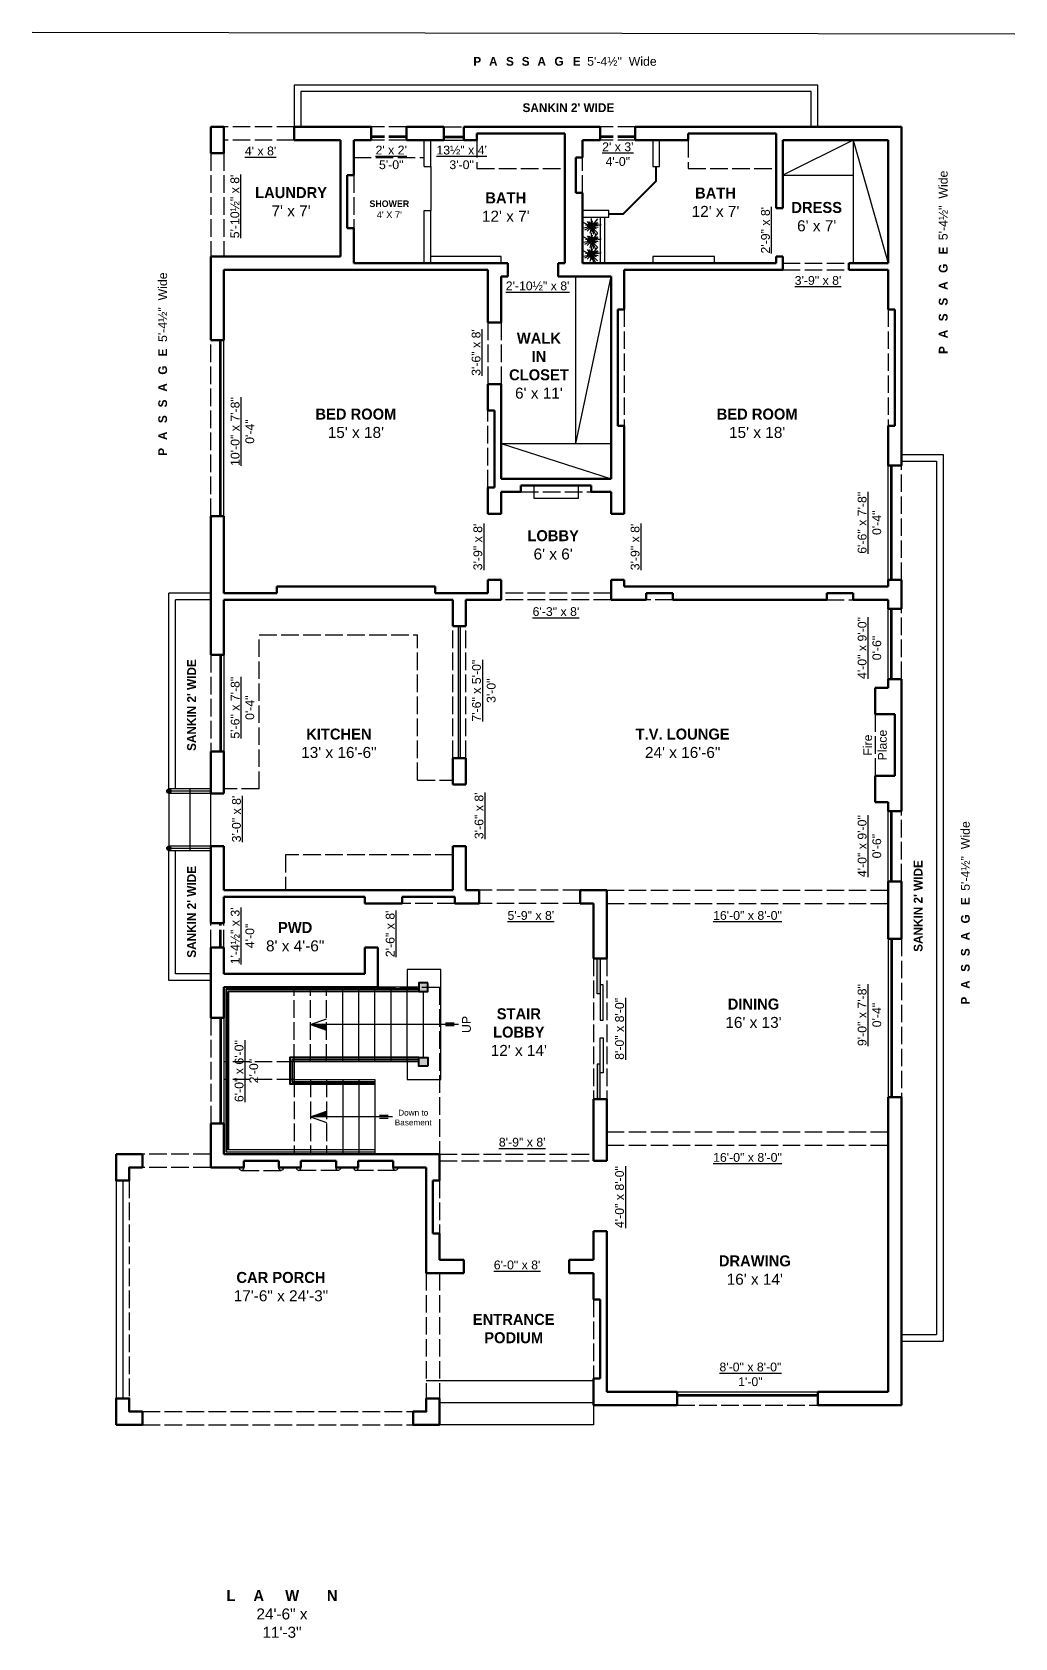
# Model space of a CAD drawing. Header units: millimetres. Extents: x -1043 to 746, y 0 to 1206.
# Drawn here: x -1043 to -373, y 112 to 1206 of the extents above; entities that cross this region are included whole.
import ezdxf

# ---------------------------------------------------------------- set-up
doc = ezdxf.new("R2010")
doc.units = ezdxf.units.MM
doc.linetypes.add('ACAD_ISO02W100', pattern=[15, 12, -3])
for name, color, linetype in [('4--green', 3, 'Continuous'), ('Base', 4, 'Continuous'), ('FLOORING', 4, 'Continuous'), ('TEXT', 7, 'Continuous')]:
    doc.layers.add(name, color=color, linetype=linetype)
doc.styles.add('Dim-1', font='GOTHIC.TTF', dxfattribs={"height": 6})
doc.styles.get("Standard").update_dxf_attribs({"font": 'arial.ttf'})

# ---------------------------------------------------------------- blocks, each defined once
blk = doc.blocks.new('BUSH')
at = {"layer": '4--green'}
for q in [(837, 704, -101), (840, 665, -101), (846, 653, -101), (853, 687, -101), (864, 646, -101), (865, 676, -101), (867, 712, -101), (872, 694, -101), (881, 710, -101), (884, 631, -101), (884, 657, -101), (894, 732, -101), (938, 729, -101), (901, 717, -101), (935, 706, -101), (907, 704, -101), (942, 698, -101), (960, 691, -101), (897, 641, -101), (936, 634, -101), (909, 626, -101), (923, 619, -101), (941, 672, -101), (926, 664, -101)]:
    blk.add_line((894, 677, -101), q, dxfattribs=at)

msp = doc.modelspace()

# ---------------------------------------------------------------- hatches: boundary and pattern name
h = msp.add_hatch(color=5)
h.dxf.hatch_style = 1
h.paths.add_polyline_path([(-752.1, 711.4), (-751.1, 711.4), (-751.1, 801.4), (-752.1, 801.4)])
at = {"lineweight": 30}
h = msp.add_hatch(color=6, dxfattribs=at)
h.dxf.hatch_style = 1
edge = h.paths.add_edge_path()
edge.add_arc((-949.6, 688.9), 1.5, 180, 540, ccw=False)
h = msp.add_hatch(color=6, dxfattribs=at)
h.dxf.hatch_style = 1
edge = h.paths.add_edge_path()
edge.add_arc((-949.6, 649.9), 1.5, 180, 540)
h = msp.add_hatch(color=6)
h.dxf.hatch_style = 1
h.paths.add_polyline_path([(-655.6, 574.8), (-655.6, 550.8), (-657.6, 550.8), (-657.6, 574.8)])
at = {"lineweight": 40}
h = msp.add_hatch(color=6, dxfattribs=at)
h.dxf.hatch_style = 1
h.paths.add_polyline_path([(-773.1, 558.3), (-779.1, 558.3), (-779.1, 552.3), (-773.1, 552.3)])
h.paths.add_polyline_path([(-773.1, 501.3), (-779.1, 501.3), (-779.1, 507.3), (-773.1, 507.3)])
h = msp.add_hatch(color=6)
h.dxf.hatch_style = 1
h.paths.add_polyline_path([(-842.1, 525.9), (-853.1, 529.8), (-842.1, 529.8)])
h = msp.add_hatch(color=6)
h.dxf.hatch_style = 1
h.paths.add_polyline_path([(-655.6, 478.8), (-655.6, 502.8), (-657.6, 502.8), (-657.6, 478.8)])
h = msp.add_hatch(color=6)
h.dxf.hatch_style = 1
h.paths.add_polyline_path([(-842.1, 470.6), (-853.1, 466.8), (-842.1, 466.8)])

# ---------------------------------------------------------------- linework, layer by layer
at = {"lineweight": 50}
for p, q in [((-921.1, 1141.9), (-921.1, 1123.9)), ((-912.1, 1141.9), (-921.1, 1141.9)), ((-912.1, 1123.9), (-912.1, 1141.9)), ((-864.1, 1141.9), (-811.6, 1141.9)), ((-864.1, 1141.9), (-864.1, 1132.9)), ((-811.6, 1132.9), (-811.6, 1141.9)), ((-787.6, 1141.9), (-762.1, 1141.9)), ((-787.6, 1132.9), (-787.6, 1141.9)), ((-762.1, 1132.9), (-762.1, 1141.9)), ((-748.6, 1141.9), (-655.6, 1141.9)), ((-748.6, 1141.9), (-748.6, 1132.9)), ((-655.6, 1132.9), (-655.6, 1141.9)), ((-631.6, 1141.9), (-450.1, 1141.9)), ((-631.6, 1132.9), (-631.6, 1141.9)), ((-450.1, 1141.9), (-450.1, 910.9)), ((-864.1, 1132.9), (-832.6, 1132.9)), ((-832.6, 1132.9), (-832.6, 1053.4)), ((-823.6, 1132.9), (-811.6, 1132.9)), ((-823.6, 1132.9), (-823.6, 1108.9)), ((-787.6, 1132.9), (-762.1, 1132.9)), ((-748.6, 1132.9), (-739.6, 1132.9)), ((-739.6, 1137.4), (-739.6, 1132.9)), ((-739.6, 1137.4), (-679.6, 1137.4)), ((-679.6, 1137.4), (-679.6, 1048.9)), ((-667.6, 1132.9), (-655.6, 1132.9)), ((-667.6, 1132.9), (-667.6, 1120.9)), ((-631.6, 1132.9), (-595.6, 1132.9)), ((-595.6, 1137.4), (-595.6, 1132.9)), ((-595.6, 1137.4), (-535.6, 1137.4)), ((-535.6, 1137.4), (-535.6, 1086.4)), ((-531.1, 1132.9), (-531.1, 1086.4)), ((-531.1, 1132.9), (-459.1, 1132.9)), ((-459.1, 1132.9), (-459.1, 1048.9)), ((-921.1, 1123.9), (-912.1, 1123.9)), ((-672.1, 1120.9), (-667.6, 1120.9)), ((-672.1, 1120.9), (-672.1, 1096.9)), ((-828.1, 1108.9), (-828.1, 1072.9)), ((-823.6, 1108.9), (-828.1, 1108.9)), ((-672.1, 1096.9), (-667.6, 1096.9)), ((-667.6, 1096.9), (-667.6, 1048.9)), ((-531.1, 1086.4), (-535.6, 1086.4)), ((-823.6, 1072.9), (-828.1, 1072.9)), ((-823.6, 1072.9), (-823.6, 1048.9)), ((-921.1, 1053.4), (-832.6, 1053.4)), ((-921.1, 1053.4), (-921.1, 996.4)), ((-535.6, 1053.4), (-535.6, 1048.9)), ((-531.1, 1053.4), (-535.6, 1053.4)), ((-531.1, 1053.4), (-531.1, 1044.4)), ((-912.1, 1044.4), (-732.1, 1044.4)), ((-912.1, 1044.4), (-912.1, 996.4)), ((-823.6, 1048.9), (-718.6, 1048.9)), ((-732.1, 1008.4), (-732.1, 1044.4)), ((-718.6, 1048.9), (-718.6, 1039.9)), ((-679.6, 1048.9), (-684.1, 1048.9)), ((-684.1, 1048.9), (-684.1, 1039.9)), ((-535.6, 1048.9), (-667.6, 1048.9)), ((-531.1, 1044.4), (-639.1, 1044.4)), ((-639.1, 1017.4), (-639.1, 1044.4)), ((-486.1, 1048.9), (-486.1, 1044.4)), ((-459.1, 1048.9), (-486.1, 1048.9)), ((-459.1, 1044.4), (-486.1, 1044.4)), ((-459.1, 1044.4), (-459.1, 1017.4)), ((-723.1, 1008.4), (-723.1, 1039.9)), ((-723.1, 1039.9), (-718.6, 1039.9)), ((-684.1, 1039.9), (-648.1, 1039.9)), ((-648.1, 901.9), (-648.1, 1039.9)), ((-723.1, 1008.4), (-732.1, 1008.4)), ((-639.1, 1017.4), (-643.6, 1017.4)), ((-643.6, 937.9), (-643.6, 1017.4)), ((-459.1, 1017.4), (-454.6, 1017.4)), ((-454.6, 937.9), (-454.6, 1017.4)), ((-912.1, 996.4), (-921.1, 996.4)), ((-732.1, 948.4), (-732.1, 966.4)), ((-723.1, 966.4), (-732.1, 966.4)), ((-723.1, 901.9), (-723.1, 966.4)), ((-727.6, 948.4), (-732.1, 948.4)), ((-727.6, 895.9), (-727.6, 948.4)), ((-639.1, 937.9), (-643.6, 937.9)), ((-639.1, 877.9), (-639.1, 937.9)), ((-459.1, 937.9), (-459.1, 910.9)), ((-459.1, 937.9), (-454.6, 937.9)), ((-459.1, 910.9), (-450.1, 910.9)), ((-723.1, 901.9), (-648.1, 901.9)), ((-732.1, 877.9), (-732.1, 895.9)), ((-732.1, 895.9), (-727.6, 895.9)), ((-723.1, 892.9), (-709.6, 892.9)), ((-723.1, 877.9), (-723.1, 892.9)), ((-723.1, 877.9), (-723.1, 892.9)), ((-709.6, 897.4), (-661.6, 897.4)), ((-709.6, 892.9), (-709.6, 897.4)), ((-661.6, 892.9), (-661.6, 897.4)), ((-661.6, 892.9), (-648.1, 892.9)), ((-648.1, 877.9), (-648.1, 892.9)), ((-921.1, 876.4), (-921.1, 781.9)), ((-912.1, 876.4), (-921.1, 876.4)), ((-912.1, 876.4), (-912.1, 823.9)), ((-732.1, 877.9), (-723.1, 877.9)), ((-639.1, 877.9), (-648.1, 877.9)), ((-732.1, 823.9), (-732.1, 832.9)), ((-732.1, 832.9), (-723.1, 832.9)), ((-723.1, 819.3), (-723.1, 832.9)), ((-639.1, 832.9), (-648.1, 832.9)), ((-648.1, 819.3), (-648.1, 832.9)), ((-639.1, 828.4), (-639.1, 832.9)), ((-459.1, 832.9), (-450.1, 832.9)), ((-459.1, 832.9), (-459.1, 828.4)), ((-450.1, 832.9), (-450.1, 813.3)), ((-912.1, 823.9), (-876.1, 823.9)), ((-876.1, 828.4), (-768.1, 828.4)), ((-876.1, 828.4), (-876.1, 823.9)), ((-768.1, 823.9), (-768.1, 828.4)), ((-768.1, 823.9), (-732.1, 823.9)), ((-639.1, 828.4), (-459.1, 828.4)), ((-624.1, 823.8), (-624.1, 819.3)), ((-606.1, 823.8), (-624.1, 823.8)), ((-606.1, 823.8), (-606.1, 819.3)), ((-501.1, 823.8), (-501.1, 819.3)), ((-501.1, 823.8), (-483.1, 823.8)), ((-483.1, 823.8), (-483.1, 819.3)), ((-912.1, 819.4), (-912.1, 781.9)), ((-912.1, 819.4), (-756.1, 819.4)), ((-756.1, 819.4), (-756.1, 801.4)), ((-747.1, 819.4), (-747.1, 801.4)), ((-747.1, 819.4), (-723.1, 819.4)), ((-648.1, 819.3), (-624.1, 819.3)), ((-606.1, 819.3), (-501.1, 819.3)), ((-483.1, 819.3), (-459.1, 819.3)), ((-459.1, 819.3), (-459.1, 813.3)), ((-459.1, 813.3), (-450.1, 813.3)), ((-756.1, 801.4), (-747.1, 801.4)), ((-912.1, 781.9), (-921.1, 781.9)), ((-468.1, 741.3), (-468.1, 759.3)), ((-468.1, 759.3), (-459.1, 759.3)), ((-459.1, 765.3), (-450.1, 765.3)), ((-459.1, 759.3), (-459.1, 765.3)), ((-450.1, 675.3), (-450.1, 765.3)), ((-454.6, 699.3), (-454.6, 741.3)), ((-921.1, 715.9), (-921.1, 687.4)), ((-912.1, 715.9), (-921.1, 715.9)), ((-912.1, 715.9), (-912.1, 687.4)), ((-756.1, 711.4), (-747.1, 711.4)), ((-756.1, 711.4), (-756.1, 693.4)), ((-747.1, 711.4), (-747.1, 693.4)), ((-756.1, 693.4), (-747.1, 693.4)), ((-468.1, 681.3), (-468.1, 699.3)), ((-912.1, 687.4), (-921.1, 687.4)), ((-468.1, 681.3), (-459.1, 681.3)), ((-459.1, 675.3), (-459.1, 681.3)), ((-459.1, 675.3), (-450.1, 675.3)), ((-921.1, 651.4), (-921.1, 598.9)), ((-912.1, 651.4), (-921.1, 651.4)), ((-912.1, 651.4), (-912.1, 621.4)), ((-756.1, 651.4), (-756.1, 621.4)), ((-756.1, 651.4), (-747.1, 651.4)), ((-747.1, 651.4), (-747.1, 621.4)), ((-459.1, 627.3), (-459.1, 588.3)), ((-459.1, 627.3), (-450.1, 627.3)), ((-450.1, 627.3), (-450.1, 588.3)), ((-756.1, 621.4), (-912.1, 621.4)), ((-912.1, 598.9), (-912.1, 616.9)), ((-816.1, 616.9), (-912.1, 616.9)), ((-816.1, 612.3), (-816.1, 616.9)), ((-754.6, 616.8), (-790.6, 616.8)), ((-790.6, 616.8), (-790.6, 612.3)), ((-754.6, 612.3), (-754.6, 616.8)), ((-747.1, 621.4), (-738.1, 621.4)), ((-738.1, 621.4), (-738.1, 612.3)), ((-669.1, 621.4), (-669.1, 612.3)), ((-669.1, 621.4), (-651.1, 621.4)), ((-651.1, 621.4), (-651.1, 574.8)), ((-816.1, 612.3), (-790.6, 612.3)), ((-754.6, 612.3), (-738.1, 612.3)), ((-669.1, 612.3), (-660.1, 612.3)), ((-660.1, 612.3), (-660.1, 574.8)), ((-912.1, 598.9), (-921.1, 598.9)), ((-912.1, 582.3), (-921.1, 582.3)), ((-921.1, 582.3), (-921.1, 534.3)), ((-912.1, 582.3), (-912.1, 564.3)), ((-816.1, 582.3), (-807.1, 582.3)), ((-816.1, 564.3), (-816.1, 582.3)), ((-807.1, 555.3), (-807.1, 582.3)), ((-459.1, 588.3), (-450.1, 588.3)), ((-651.1, 574.8), (-660.1, 574.8)), ((-816.1, 564.3), (-912.1, 564.3)), ((-807.1, 555.3), (-912.1, 555.3)), ((-912.1, 555.3), (-912.1, 534.3)), ((-912.1, 534.3), (-921.1, 534.3)), ((-660.1, 478.8), (-660.1, 436.8)), ((-651.1, 478.8), (-660.1, 478.8)), ((-651.1, 478.8), (-651.1, 436.8)), ((-459.1, 480.3), (-459.1, 447.3)), ((-459.1, 480.3), (-450.1, 480.3)), ((-450.1, 480.3), (-450.1, 270.3)), ((-921.1, 462.3), (-921.1, 432.3)), ((-912.1, 462.3), (-921.1, 462.3)), ((-912.1, 462.3), (-912.1, 441.3)), ((-765.1, 441.3), (-912.1, 441.3)), ((-765.1, 423.3), (-765.1, 441.3)), ((-459.1, 447.3), (-459.1, 279.3)), ((-898.6, 432.3), (-921.1, 432.3)), ((-874.6, 436.8), (-898.6, 436.8)), ((-898.6, 436.8), (-898.6, 432.3)), ((-874.6, 436.8), (-874.6, 432.3)), ((-859.6, 432.3), (-874.6, 432.3)), ((-835.6, 436.8), (-859.6, 436.8)), ((-859.6, 436.8), (-859.6, 432.3)), ((-835.6, 436.8), (-835.6, 432.3)), ((-820.6, 432.3), (-835.6, 432.3)), ((-796.6, 436.8), (-820.6, 436.8)), ((-820.6, 436.8), (-820.6, 432.3)), ((-796.6, 436.8), (-796.6, 432.3)), ((-774.1, 432.3), (-796.6, 432.3)), ((-774.1, 360.3), (-774.1, 432.3)), ((-651.1, 436.8), (-660.1, 436.8)), ((-769.6, 387.3), (-769.6, 423.3)), ((-769.6, 423.3), (-765.1, 423.3)), ((-765.1, 387.3), (-769.6, 387.3)), ((-765.1, 369.3), (-765.1, 387.3)), ((-660.1, 388.8), (-660.1, 369.3)), ((-651.1, 388.8), (-660.1, 388.8)), ((-651.1, 388.8), (-651.1, 279.3)), ((-748.6, 369.3), (-765.1, 369.3)), ((-748.6, 360.3), (-748.6, 369.3)), ((-660.1, 369.3), (-676.6, 369.3)), ((-676.6, 360.3), (-676.6, 369.3)), ((-748.6, 360.3), (-774.1, 360.3)), ((-660.1, 360.3), (-676.6, 360.3)), ((-660.1, 360.3), (-660.1, 342.3)), ((-655.6, 342.3), (-660.1, 342.3)), ((-655.6, 342.3), (-655.6, 288.3)), ((-660.1, 288.3), (-660.1, 270.3)), ((-655.6, 288.3), (-660.1, 288.3)), ((-603.1, 279.3), (-651.1, 279.3)), ((-603.1, 270.3), (-603.1, 279.3)), ((-459.1, 279.3), (-507.1, 279.3)), ((-507.1, 270.3), (-507.1, 279.3)), ((-603.1, 270.3), (-660.1, 270.3)), ((-450.1, 270.3), (-507.1, 270.3))]:
    msp.add_line(p, q, dxfattribs=at)
at = {"color": 3, "linetype": 'ACAD_ISO02W100'}
for p, q in [((-787.6, 1141.9), (-811.6, 1141.9)), ((-762.1, 1141.9), (-748.6, 1141.9)), ((-631.6, 1141.9), (-655.6, 1141.9)), ((-739.6, 1132.9), (-739.6, 1113.4)), ((-595.6, 1132.9), (-595.6, 1113.4)), ((-823.6, 1120.9), (-775.6, 1120.9)), ((-667.6, 1096.9), (-667.6, 1120.9)), ((-823.6, 1108.9), (-823.6, 1072.9)), ((-739.6, 1113.4), (-679.6, 1113.4)), ((-595.6, 1113.4), (-535.6, 1113.4)), ((-531.1, 1048.9), (-486.1, 1048.9)), ((-531.1, 1044.4), (-486.1, 1044.4)), ((-732.1, 1008.4), (-732.1, 966.4)), ((-723.1, 1008.4), (-723.1, 966.4)), ((-639.1, 1017.4), (-639.1, 937.9)), ((-459.1, 1017.4), (-459.1, 937.9)), ((-921.1, 876.4), (-921.1, 996.4)), ((-732.1, 895.9), (-732.1, 948.4)), ((-450.1, 832.9), (-450.1, 910.9)), ((-709.6, 892.9), (-661.6, 892.9)), ((-648.1, 823.8), (-723.1, 823.8)), ((-648.1, 819.3), (-723.1, 819.3)), ((-606.1, 819.3), (-624.1, 819.3)), ((-501.1, 819.3), (-483.1, 819.3)), ((-450.1, 765.3), (-450.1, 813.3)), ((-756.1, 711.4), (-756.1, 801.4)), ((-747.1, 711.4), (-747.1, 801.4)), ((-921.1, 781.9), (-921.1, 715.9)), ((-468.1, 741.3), (-468.1, 699.3)), ((-450.1, 627.3), (-450.1, 675.3)), ((-669.1, 621.4), (-738.1, 621.4)), ((-651.1, 621.4), (-459.1, 621.4)), ((-754.6, 612.3), (-790.6, 612.3)), ((-669.1, 612.3), (-738.1, 612.3)), ((-651.1, 612.3), (-459.1, 612.3)), ((-921.1, 582.3), (-921.1, 598.9)), ((-450.1, 588.3), (-450.1, 480.3)), ((-660.1, 574.8), (-660.1, 478.8)), ((-651.1, 574.8), (-651.1, 478.8)), ((-921.1, 534.3), (-921.1, 462.3)), ((-459.1, 456.3), (-651.1, 456.3)), ((-921.1, 441.3), (-967.6, 441.3)), ((-765.1, 441.3), (-660.1, 441.3)), ((-459.1, 447.3), (-651.1, 447.3)), ((-921.1, 432.3), (-967.6, 432.3)), ((-900.1, 430.3), (-873.1, 430.3)), ((-834.1, 430.3), (-861.1, 430.3)), ((-795.1, 430.3), (-822.1, 430.3)), ((-765.1, 436.8), (-660.1, 436.8)), ((-976.6, 423.3), (-976.6, 274.8)), ((-765.1, 423.3), (-765.1, 387.3)), ((-774.1, 360.3), (-774.1, 274.8)), ((-765.1, 360.3), (-765.1, 274.8)), ((-660.1, 342.3), (-660.1, 288.3)), ((-967.6, 265.8), (-783.1, 265.8)), ((-603.1, 270.3), (-507.1, 270.3)), ((-967.6, 256.8), (-783.1, 256.8))]:
    msp.add_line(p, q, dxfattribs=at)
at = {"color": 5, "linetype": 'ACAD_ISO02W100'}
for p, q in [((-787.6, 1135.6), (-811.6, 1135.6)), ((-787.6, 1134.6), (-811.6, 1134.6)), ((-787.6, 1132.9), (-811.6, 1132.9)), ((-631.6, 1135.6), (-655.6, 1135.6)), ((-631.6, 1134.6), (-655.6, 1134.6)), ((-631.6, 1132.9), (-655.6, 1132.9)), ((-914.9, 582.3), (-914.9, 598.9)), ((-913.9, 582.3), (-913.9, 598.9)), ((-912.1, 582.3), (-912.1, 598.9))]:
    msp.add_line(p, q, dxfattribs=at)
at = {"color": 6, "lineweight": 30}
for p, q in [((-775.6, 1114.9), (-775.6, 1132.9)), ((-771.1, 1114.9), (-771.1, 1132.9)), ((-483.1, 1132.9), (-483.1, 1048.9)), ((-775.6, 1114.9), (-771.1, 1114.9)), ((-531.1, 1108.9), (-483.1, 1108.9)), ((-775.6, 1084.9), (-771.1, 1084.9)), ((-775.6, 1048.9), (-775.6, 1084.9)), ((-771.1, 1048.9), (-771.1, 1084.9)), ((-655.6, 1080.4), (-655.6, 1048.9)), ((-652.6, 1080.4), (-652.6, 1048.9)), ((-672.1, 925.9), (-672.1, 1039.9)), ((-723.1, 925.9), (-648.1, 925.9)), ((-450.1, 918.4), (-421.6, 918.4)), ((-450.1, 913.9), (-426.1, 913.9)), ((-426.1, 913.9), (-426.1, 318.4)), ((-421.6, 918.4), (-421.6, 313.9)), ((-949.6, 690.4), (-949.6, 823.8)), ((-921.1, 823.8), (-949.6, 823.8)), ((-945.1, 690.4), (-945.1, 819.3)), ((-921.1, 819.3), (-945.1, 819.3)), ((-921.1, 688.9), (-949.6, 688.9)), ((-921.1, 687.4), (-949.6, 687.4)), ((-921.1, 651.4), (-949.6, 651.4)), ((-921.1, 649.9), (-949.6, 649.9)), ((-949.6, 559.8), (-949.6, 648.4)), ((-945.1, 564.3), (-945.1, 648.4)), ((-921.1, 559.8), (-949.6, 559.8)), ((-921.1, 564.3), (-945.1, 564.3)), ((-809.1, 442.8), (-910.6, 442.8)), ((-809.1, 444.3), (-909.1, 444.3)), ((-985.6, 423.3), (-985.6, 274.8)), ((-981.1, 423.3), (-981.1, 274.8)), ((-450.1, 318.4), (-426.1, 318.4)), ((-450.1, 313.9), (-421.6, 313.9))]:
    msp.add_line(p, q, dxfattribs=at)
at = {"color": 5}
for p, q in [((-762.1, 1135.6), (-748.6, 1135.6)), ((-762.1, 1134.6), (-748.6, 1134.6)), ((-762.1, 1132.9), (-748.6, 1132.9)), ((-914.9, 876.4), (-914.9, 996.4)), ((-913.9, 876.4), (-913.9, 996.4)), ((-912.1, 876.4), (-912.1, 996.4)), ((-459.1, 832.9), (-459.1, 910.9)), ((-457.4, 832.9), (-457.4, 910.9)), ((-456.4, 832.9), (-456.4, 910.9)), ((-459.1, 765.3), (-459.1, 813.3)), ((-457.4, 765.3), (-457.4, 813.3)), ((-456.4, 765.3), (-456.4, 813.3)), ((-914.9, 781.9), (-914.9, 715.9)), ((-913.9, 781.9), (-913.9, 715.9)), ((-912.1, 781.9), (-912.1, 715.9)), ((-459.1, 627.3), (-459.1, 675.3)), ((-457.4, 627.3), (-457.4, 675.3)), ((-456.4, 627.3), (-456.4, 675.3)), ((-459.1, 588.3), (-459.1, 480.3)), ((-457.4, 588.3), (-457.4, 480.3)), ((-456.4, 588.3), (-456.4, 480.3)), ((-914.9, 534.3), (-914.9, 462.3)), ((-913.9, 534.3), (-913.9, 462.3)), ((-912.1, 534.3), (-912.1, 462.3)), ((-603.1, 279.3), (-507.1, 279.3)), ((-603.1, 277.5), (-507.1, 277.5)), ((-603.1, 276.5), (-507.1, 276.5))]:
    msp.add_line(p, q, dxfattribs=at)
at = {"color": 6}
for p, q in [((-483.1, 1132.9), (-531.1, 1108.9)), ((-483.1, 1132.9), (-459.1, 1048.9)), ((-771.1, 1114.9), (-771.1, 1084.9)), ((-672.1, 925.9), (-648.1, 1039.9)), ((-723.1, 925.9), (-648.1, 901.9)), ((-921.1, 690.4), (-949.6, 690.4)), ((-949.6, 690.4), (-949.6, 648.4)), ((-935.4, 690.4), (-935.4, 648.4)), ((-921.1, 651.4), (-921.1, 687.4)), ((-949.6, 648.4), (-921.1, 648.4)), ((-831.1, 504.3), (-831.1, 555.3)), ((-820.1, 504.3), (-820.1, 555.3)), ((-809.1, 504.3), (-809.1, 555.3)), ((-779.1, 555.3), (-807.1, 555.3)), ((-798.1, 504.3), (-798.1, 555.3)), ((-787.1, 504.3), (-787.1, 555.3)), ((-776.1, 507.3), (-776.1, 552.3)), ((-853.1, 529.8), (-842.1, 533.6)), ((-752.1, 529.8), (-853.1, 529.8)), ((-853.1, 529.8), (-842.1, 525.9)), ((-755.1, 530.8), (-761.1, 530.8)), ((-755.1, 528.8), (-761.1, 528.8)), ((-831.1, 492.3), (-831.1, 441.3)), ((-820.1, 492.3), (-820.1, 441.3)), ((-809.1, 492.3), (-809.1, 441.3)), ((-853.1, 466.8), (-842.1, 470.6)), ((-797.1, 466.8), (-853.1, 466.8)), ((-853.1, 466.8), (-842.1, 462.9)), ((-800.1, 467.8), (-806.1, 467.8)), ((-800.1, 465.8), (-806.1, 465.8)), ((-660.1, 286.8), (-774.1, 286.8)), ((-660.1, 271.8), (-765.1, 271.8)), ((-660.1, 270.3), (-660.1, 256.8)), ((-660.1, 256.8), (-765.1, 256.8))]:
    msp.add_line(p, q, dxfattribs=at)
at = {"color": 1, "linetype": 'ACAD_ISO02W100'}
for p, q in [((-888.1, 690.4), (-888.1, 795.4)), ((-888.1, 795.4), (-780.1, 795.4)), ((-780.1, 696.4), (-780.1, 795.4)), ((-888.1, 690.4), (-912.1, 690.4)), ((-780.1, 696.4), (-756.1, 696.4)), ((-870.1, 645.4), (-870.1, 621.4)), ((-756.1, 645.4), (-870.1, 645.4))]:
    msp.add_line(p, q, dxfattribs=at)
at = {"color": 6, "lineweight": 40}
for p, q in [((-779.1, 553.8), (-910.6, 553.8)), ((-910.6, 553.8), (-910.6, 442.8)), ((-779.1, 552.3), (-909.1, 552.3)), ((-909.1, 552.3), (-909.1, 444.3))]:
    msp.add_line(p, q, dxfattribs=at)
at = {"color": 6, "linetype": 'ACAD_ISO02W100'}
for p, q in [((-864.1, 504.3), (-864.1, 555.3)), ((-853.1, 504.3), (-853.1, 555.3)), ((-842.1, 504.3), (-842.1, 555.3)), ((-864.1, 504.3), (-912.1, 504.3)), ((-864.1, 492.3), (-912.1, 492.3)), ((-864.1, 492.3), (-864.1, 441.3)), ((-853.1, 492.3), (-853.1, 441.3)), ((-842.1, 492.3), (-842.1, 441.3))]:
    msp.add_line(p, q, dxfattribs=at)
at = {"color": 6, "lineweight": 30}
for points in [[(-507.1, 1141.9), (-507.1, 1170.4), (-864.1, 1170.4), (-864.1, 1141.9)], [(-511.6, 1141.9), (-511.6, 1165.9), (-859.6, 1165.9), (-859.6, 1141.9)], [(-619.6, 1132.9), (-619.6, 1114.9), (-615.1, 1114.9), (-615.1, 1132.9)], [(-667.6, 1080.4), (-649.6, 1080.4), (-649.6, 1084.9), (-667.6, 1084.9)], [(-723.1, 1048.9), (-723.1, 1053.4), (-771.1, 1053.4)], [(-577.6, 1048.9), (-577.6, 1053.4), (-619.6, 1053.4), (-619.6, 1048.9)], [(-670.6, 897.4), (-670.6, 888.4), (-700.6, 888.4), (-700.6, 897.4)]]:
    msp.add_lwpolyline(points, dxfattribs=at)
at = {"color": 3, "linetype": 'ACAD_ISO02W100'}
for points in [[(-864.1, 1141.9), (-912.1, 1141.9)], [(-864.1, 1132.9), (-912.1, 1132.9)], [(-921.1, 1123.9), (-921.1, 1053.4)], [(-912.1, 1123.9), (-912.1, 1053.4)], [(-807.1, 555.3), (-765.1, 555.3), (-765.1, 441.3)]]:
    msp.add_lwpolyline(points, dxfattribs=at)
at = {"color": 5}
for points in [[(-649.6, 1082.4), (-639.6, 1082.4), (-617.1, 1104.8), (-617.1, 1114.9)], [(-649.6, 1082.9), (-639.8, 1082.9), (-617.6, 1105), (-617.6, 1114.9)], [(-752.1, 711.4), (-752.1, 801.4), (-751.1, 801.4), (-751.1, 711.4)]]:
    msp.add_lwpolyline(points, dxfattribs=at)
at = {"lineweight": 50}
for points in [[(-454.6, 741.3), (-468.1, 741.3)], [(-454.6, 699.3), (-468.1, 699.3)]]:
    msp.add_lwpolyline(points, dxfattribs=at)
at = {"color": 6}
for points in [[(-655.6, 574.8), (-655.6, 550.8), (-657.6, 550.8), (-657.6, 574.8)], [(-653.6, 532.8), (-653.6, 556.8), (-655.6, 556.8), (-655.6, 532.8)], [(-653.6, 520.8), (-653.6, 496.8), (-655.6, 496.8), (-655.6, 520.8)], [(-655.6, 478.8), (-655.6, 502.8), (-657.6, 502.8), (-657.6, 478.8)]]:
    msp.add_lwpolyline(points, close=True, dxfattribs=at)
for points in [[(-787.1, 504.3), (-787.1, 492.3), (-764.1, 492.3), (-764.1, 567.3), (-787.1, 567.3), (-787.1, 555.3)], [(-779.1, 504.3), (-864.1, 504.3), (-864.1, 492.3), (-809.1, 492.3)]]:
    msp.add_lwpolyline(points, dxfattribs=at)
at = {"color": 6, "lineweight": 40}
for points in [[(-773.1, 558.3), (-779.1, 558.3), (-779.1, 552.3), (-773.1, 552.3)], [(-773.1, 501.3), (-779.1, 501.3), (-779.1, 507.3), (-773.1, 507.3)]]:
    msp.add_lwpolyline(points, close=True, dxfattribs=at)
for points in [[(-779.1, 507.3), (-867.1, 507.3), (-867.1, 489.3), (-809.1, 489.3)], [(-779.1, 505.8), (-865.6, 505.8), (-865.6, 490.8), (-809.1, 490.8)]]:
    msp.add_lwpolyline(points, dxfattribs=at)
at = {"lineweight": 50}
for points in [[(-985.6, 441.3), (-985.6, 423.3), (-976.6, 423.3), (-976.6, 432.3), (-967.6, 432.3), (-967.6, 441.3)], [(-985.6, 256.8), (-985.6, 274.8), (-976.6, 274.8), (-976.6, 265.8), (-967.6, 265.8), (-967.6, 256.8)], [(-765.1, 256.8), (-765.1, 274.8), (-774.1, 274.8), (-774.1, 265.8), (-783.1, 265.8), (-783.1, 256.8)]]:
    msp.add_lwpolyline(points, close=True, dxfattribs=at)
at = {"color": 6, "lineweight": 30}
for points in [[(-901.6, 432.3), (-901.6, 431.3, 0.666667), (-898.6, 431.3), (-898.6, 432.3)], [(-871.6, 432.3), (-871.6, 431.3, -0.666667), (-874.6, 431.3), (-874.6, 432.3)], [(-862.6, 432.3), (-862.6, 431.3, 0.666667), (-859.6, 431.3), (-859.6, 432.3)], [(-832.6, 432.3), (-832.6, 431.3, -0.666667), (-835.6, 431.3), (-835.6, 432.3)], [(-823.6, 432.3), (-823.6, 431.3, 0.666667), (-820.6, 431.3), (-820.6, 432.3)], [(-793.6, 432.3), (-793.6, 431.3, -0.666667), (-796.6, 431.3), (-796.6, 432.3)]]:
    msp.add_lwpolyline(points, format="xyb", dxfattribs=at)
for centre in [(-949.6, 688.9), (-949.6, 649.9)]:
    msp.add_circle(centre, 1.5, dxfattribs=at)
at = {"layer": 'Base'}
msp.add_line((-1042.9, 1206.5), (-372.8, 1205.2), dxfattribs=at)

# ---------------------------------------------------------------- block references
at = {"layer": 'FLOORING', "xscale": 0.1, "yscale": 0.1, "zscale": 0.1}
for p in [(-750.9, 1006.2, 10.1), (-750.9, 996.4, 10.1), (-750.9, 987, 10.1)]:
    msp.add_blockref('BUSH', p, dxfattribs=at)

# ---------------------------------------------------------------- texts
at = {"layer": 'TEXT', "attachment_point": 5}
for s, width, insert, char_height in [('{\\fCentury Gothic|b1|i0|c0|p34;\\T2;PASSAG\\T1;E ^I}5\'-4½" ^IWide', 168.657, (-679.5, 1186.5), 6), ("{\\L4' x 8'}", 37.768, (-887.1, 1125.4), 6), ('{\\L2\' x 2\'\\P}5\'-0"', 37.768, (-798, 1121), 6), ('{\\L13½" x 4\'\\P}3\'-0"', 37.768, (-750, 1121), 6), ('{\\L2\' x 3\'\\P}4\'-0"', 37.768, (-643.5, 1123.2), 6), ("{\\fCentury Gothic|b1|i0|c0|p34;LAUNDRY}\\P7' x 7'", 37.768, (-866.3, 1090.8), 7.5), ("{\\fCentury Gothic|b1|i0|c0|p34;BATH}\\P12' x 7'", 37.768, (-719.9, 1087.2), 7.5), ("{\\fCentury Gothic|b1|i0|c0|p34;BATH}\\P12' x 7'", 37.768, (-576.9, 1090.5), 7.5), ("{\\fCentury Gothic|b1|i0|c0|p34;SHOWER}\\P4' X 7'", 37.768, (-799.3, 1085.7), 4.5), ("{\\fCentury Gothic|b1|i0|c0|p34;DRESS}\\P6' x 7'", 37.768, (-507.9, 1080.6), 7.5), ('{\\L3\'-9" x 8\'}', 37.768, (-507, 1037.1), 6), ('{\\L2\'-10½" x 8\'}', 43.11, (-698.2, 1033.4), 6), ("{\\fCentury Gothic|b1|i0|c0|p34;WALK IN CLOSET}\\P6' x 11'", 37.768, (-697.3, 979), 7.5), ("{\\fCentury Gothic|b1|i0|c0|p34;BED ROOM}\\P15' x 18'", 84, (-822.1, 939.7), 7.5), ("{\\fCentury Gothic|b1|i0|c0|p34;BED ROOM}\\P15' x 18'", 84, (-548.5, 939.7), 7.5), ("{\\fCentury Gothic|b1|i0|c0|p34;LOBBY}\\P6' x 6'", 37.768, (-687.6, 856.8), 7.5), ('{\\L6\'-3" x 8\'}', 43.11, (-685.7, 811.3), 6), ('{\\fCentury Gothic|b1|i0|c0|p34;KITCHEN}\\P13\' x 16\'-6"', 84, (-833.7, 721.5), 7.5), ('{\\fCentury Gothic|b1|i0|c0|p34;T.V. LOUNGE}\\P24\' x 16\'-6"', 84, (-599.3, 721.5), 7.5), ('{\\L5\'-9" x 8\'}', 43.11, (-702.8, 604.1), 6), ('{\\L16\'-0" x 8\'-0"}', 50.396, (-555.1, 604.1), 6), ('{\\fCentury Gothic|b1|i0|c0|p34;PWD}\\P8\' x 4\'-6"', 56.396, (-863.5, 589.6), 7.5), ("{\\fCentury Gothic|b1|i0|c0|p34;DINING}\\P16' x 13'", 84, (-551, 537.4), 7.5), ("{\\fCentury Gothic|b1|i0|c0|p34;STAIR LOBBY}\\P12' x 14'", 56.396, (-711, 524.6), 7.5), ('Down to\\PBasement', 32.788, (-783, 466.3), 4), ('{\\L8\'-9" x 8\'}', 43.11, (-708.7, 449.5), 6), ('{\\L16\'-0" x 8\'-0"}', 50.396, (-555.1, 439.1), 6), ("{\\fCentury Gothic|b1|i0|c0|p34;DRAWING}\\P16' x 14'", 46.522, (-550.1, 362.3), 7.5), ('{\\L6\'-0" x 8\'}', 43.11, (-712.2, 365.8), 6), ('{\\fCentury Gothic|b1|i0|c0|p34;CAR PORCH}\\P17\'-6" x 24\'-3"', 81.352, (-873.2, 351), 7.5), ('{\\fCentury Gothic|b1|i0|c0|p34;ENTRANCE\\PPODIUM}', 56.396, (-714.5, 322.4), 7.5), ('{\\L8\'-0" x 8\'-0"\\P}1\'-0"', 74.347, (-553.1, 291.2), 6), ('{\\fCentury Gothic|b1|i0|c0|p34;\\T3;LAW\\T1;N}\\P24\'-6" x 11\'-3"', 56.396, (-872.5, 127.8), 7.5)]:
    msp.add_mtext_dynamic_manual_height_columns(s, width=width, gutter_width=30, heights=[0], dxfattribs=dict(at, insert=insert, char_height=char_height))
at = {"layer": 'TEXT', "insert": (-677.2, 1154.9), "char_height": 6, "attachment_point": 5, "style": 'Dim-1'}
msp.add_mtext_dynamic_manual_height_columns("{\\fCentury Gothic|b1|i0|c0|p34;SANKIN 2' WIDE}", width=85.904, gutter_width=30, heights=[0], dxfattribs=at)
at = {"layer": 'TEXT', "char_height": 6, "attachment_point": 5, "rotation": 90}
for s, width, insert in [('{\\L5\'-10½" x 8\'}', 46.253, (-904.6, 1087.6)), ('{\\fCentury Gothic|b1|i0|c0|p34;\\T2;PASSAG\\T1;E ^I}5\'-4½" ^IWide', 168.657, (-421.6, 1049.5)), ('{\\L2\'-9" x 8\'}', 37.768, (-542.8, 1071.4)), ('{\\fCentury Gothic|b1|i0|c0|p34;\\T2;PASSAG\\T1;E ^I}5\'-4½" ^IWide', 168.657, (-953.8, 980.1)), ('{\\L3\'-6" x 8\'}', 37.768, (-740.1, 988)), ('{\\L10\'-0" x 7\'-8"\\P}0\'-4"', 50.965, (-899.4, 934.1)), ('{\\L6\'-6" x 7\'-8"\\P}0\'-4"', 52.895, (-471.9, 871.9)), ('{\\L3\'-9" x 8\'}', 37.768, (-738.9, 855.4)), ('{\\L3\'-9" x 8\'}', 37.768, (-631.7, 855.4)), ('{\\L4\'-0" x 9\'-0"\\P}0\'-6"', 52.895, (-471.9, 786.5)), ('{\\L7\'-6" x 5\'-0"\\P}3\'-0"', 52.895, (-734.8, 757.4)), ('{\\L5\'-6" x 7\'-8"\\P}0\'-4"', 50.965, (-899.4, 745.8)), ('Fire\\PPlace', 44.372, (-468.1, 720.3)), ('{\\L3\'-0" x 8\'}', 37.768, (-903.5, 669.9)), ('{\\L3\'-6" x 8\'}', 37.768, (-738.1, 672.1)), ('{\\L4\'-0" x 9\'-0"\\P}0\'-6"', 52.895, (-471.9, 651.4)), ('{\\fCentury Gothic|b1|i0|c0|p34;\\T2;PASSAG\\T1;E ^I}5\'-4½" ^IWide', 168.657, (-406.5, 605.9)), ('{\\L1\'-4½" x 3\'\\P}4\'-0"', 50.965, (-899.4, 590.2)), ('{\\L2\'-6" x 8\'}', 37.768, (-798.7, 591.6)), ('{\\L8\'-0" x 8\'-0"}', 50.074, (-642.3, 526.8)), ('{\\L9\'-0" x 7\'-8"\\P}0\'-4"', 52.895, (-471.9, 536.2)), ('UP', 10.314, (-746.7, 529.8)), ('{\\L6\'-0" x 6\'-0"\\P}2\'-0"', 50.965, (-896.7, 498)), ('{\\L4\'-0" x 8\'-0"}', 50.074, (-642.3, 412.1))]:
    msp.add_mtext_dynamic_manual_height_columns(s, width=width, gutter_width=30, heights=[0], dxfattribs=dict(at, insert=insert))
at = {"layer": 'TEXT', "char_height": 6, "attachment_point": 5, "rotation": 90, "style": 'Dim-1'}
for insert in [(-934.1, 747.6), (-934.1, 606.6), (-438.7, 610.6)]:
    msp.add_mtext_dynamic_manual_height_columns("{\\fCentury Gothic|b1|i0|c0|p34;SANKIN 2' WIDE}", width=85.904, gutter_width=30, heights=[0], dxfattribs=dict(at, insert=insert))

doc.saveas('drawing.dxf')
